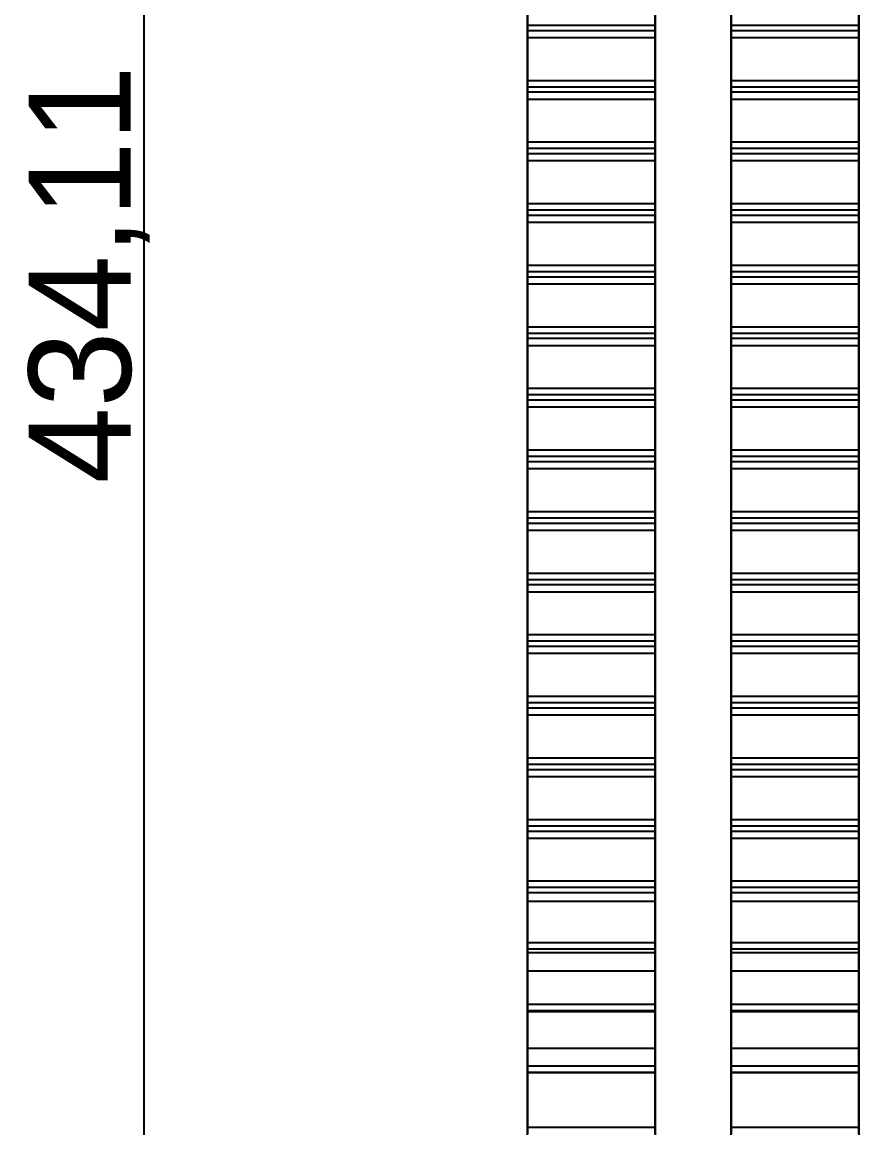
# Model space of a CAD drawing. Header units: millimetres. Extents: x -79 to 13940, y -87340 to 371.
# Drawn here: x 1788.1 to 1919.1, y -39729.6 to -39556.5 of the extents above; entities that cross this region are included whole.
import ezdxf

# ---------------------------------------------------------------- set-up
doc = ezdxf.new("R2010")
doc.units = ezdxf.units.MM
doc.layers.add('R18_COTAS_P', color=1, linetype='Continuous')
doc.layers.add('R18_PIEZAS_P', color=3, linetype='Continuous')
doc.dimstyles.get("Standard").update_dxf_attribs({"dimtxt": 2.5, "dimasz": 2.5, "dimexe": 1.25, "dimexo": 0.625, "dimtad": 1, "dimcen": 2.5, "dimazin": 3, "dimtfac": 1, "dimtmove": 0, "dimatfit": 3})

# ---------------------------------------------------------------- blocks, each defined once
blk = doc.blocks.new('_CLOSEDFILLED')
at = {"color": 0, "linetype": 'BYBLOCK'}
blk.add_solid([(-1, 0.164), (0, 0), (-1, -0.164)], dxfattribs=at)
blk = doc.blocks.new('*D192')
for p, q in [((1867.18, -39378.97), (1807.18, -39378.97)), ((1807.18, -39806.08), (1807.18, -39385.97)), ((1867.18, -39813.08), (1807.18, -39813.08))]:
    blk.add_line(p, q)
at = {"layer": 'Defpoints'}
for p in [(1867.18, -39378.97), (1807.18, -39813.08), (1867.18, -39813.08)]:
    blk.add_point(p, dxfattribs=at)
at = {"layer": 'R18_COTAS_P', "xscale": 7, "yscale": 7}
for p, rotation in [((1807.18, -39378.97), 90), ((1807.18, -39813.08), 270)]:
    blk.add_blockref('_CLOSEDFILLED', p, dxfattribs=dict(at, rotation=rotation))
at = {"layer": 'R18_COTAS_P', "insert": (1798.56, -39596.02), "char_height": 16, "attachment_point": 5, "rotation": 90}
blk.add_mtext('434,11', dxfattribs=at)

msp = doc.modelspace()

# ---------------------------------------------------------------- linework, layer by layer
at = {"layer": 'R18_PIEZAS_P'}
for p, q in [((1867.18, -39547.417), (1867.18, -39557.056)), ((1887.18, -39557.056), (1887.18, -39547.417)), ((1899.06, -39547.417), (1899.06, -39557.056)), ((1919.06, -39557.056), (1919.06, -39547.417)), ((1867.18, -39557.879), (1867.18, -39548.241)), ((1867.18, -39557.879), (1867.18, -39549.292)), ((1867.18, -39549.292), (1867.18, -39558.931)), ((1887.18, -39548.241), (1887.18, -39557.879)), ((1887.18, -39549.292), (1887.18, -39557.879)), ((1887.18, -39558.931), (1887.18, -39549.292)), ((1899.06, -39557.879), (1899.06, -39548.241)), ((1899.06, -39557.879), (1899.06, -39549.292)), ((1899.06, -39549.292), (1899.06, -39558.931)), ((1919.06, -39548.241), (1919.06, -39557.879)), ((1919.06, -39549.292), (1919.06, -39557.879)), ((1919.06, -39558.931), (1919.06, -39549.292)), ((1867.18, -39565.643), (1867.18, -39556.004)), ((1887.18, -39556.004), (1887.18, -39565.643)), ((1899.06, -39565.643), (1899.06, -39556.004)), ((1919.06, -39556.004), (1919.06, -39565.643)), ((1887.18, -39557.056), (1867.18, -39557.056)), ((1867.18, -39557.056), (1867.18, -39566.694)), ((1867.18, -39557.056), (1867.18, -39565.643)), ((1887.18, -39557.879), (1867.18, -39557.879)), ((1867.18, -39567.518), (1867.18, -39557.879)), ((1887.18, -39566.694), (1887.18, -39557.056)), ((1887.18, -39565.643), (1887.18, -39557.056)), ((1887.18, -39557.879), (1887.18, -39567.518)), ((1919.06, -39557.056), (1899.06, -39557.056)), ((1899.06, -39557.056), (1899.06, -39566.694)), ((1899.06, -39557.056), (1899.06, -39565.643)), ((1919.06, -39557.879), (1899.06, -39557.879)), ((1899.06, -39567.518), (1899.06, -39557.879)), ((1919.06, -39566.694), (1919.06, -39557.056)), ((1919.06, -39565.643), (1919.06, -39557.056)), ((1919.06, -39557.879), (1919.06, -39567.518)), ((1867.18, -39558.931), (1887.18, -39558.931)), ((1867.18, -39567.518), (1867.18, -39558.931)), ((1867.18, -39558.931), (1867.18, -39568.569)), ((1887.18, -39558.931), (1887.18, -39567.518)), ((1887.18, -39568.569), (1887.18, -39558.931)), ((1899.06, -39558.931), (1919.06, -39558.931)), ((1899.06, -39567.518), (1899.06, -39558.931)), ((1899.06, -39558.931), (1899.06, -39568.569)), ((1919.06, -39558.931), (1919.06, -39567.518)), ((1919.06, -39568.569), (1919.06, -39558.931)), ((1867.18, -39575.282), (1867.18, -39565.643)), ((1867.18, -39565.643), (1887.18, -39565.643)), ((1887.18, -39566.694), (1867.18, -39566.694)), ((1867.18, -39566.694), (1867.18, -39576.333)), ((1867.18, -39566.694), (1867.18, -39575.282)), ((1887.18, -39565.643), (1887.18, -39575.282)), ((1887.18, -39576.333), (1887.18, -39566.694)), ((1887.18, -39575.282), (1887.18, -39566.694)), ((1899.06, -39575.282), (1899.06, -39565.643)), ((1899.06, -39565.643), (1919.06, -39565.643)), ((1919.06, -39566.694), (1899.06, -39566.694)), ((1899.06, -39566.694), (1899.06, -39576.333)), ((1899.06, -39566.694), (1899.06, -39575.282)), ((1919.06, -39565.643), (1919.06, -39575.282)), ((1919.06, -39576.333), (1919.06, -39566.694)), ((1919.06, -39575.282), (1919.06, -39566.694)), ((1887.18, -39567.518), (1867.18, -39567.518)), ((1867.18, -39577.156), (1867.18, -39567.518)), ((1867.18, -39568.569), (1887.18, -39568.569)), ((1867.18, -39577.156), (1867.18, -39568.569)), ((1867.18, -39568.569), (1867.18, -39578.208)), ((1887.18, -39567.518), (1887.18, -39577.156)), ((1887.18, -39568.569), (1887.18, -39577.156)), ((1887.18, -39578.208), (1887.18, -39568.569)), ((1919.06, -39567.518), (1899.06, -39567.518)), ((1899.06, -39577.156), (1899.06, -39567.518)), ((1899.06, -39568.569), (1919.06, -39568.569)), ((1899.06, -39577.156), (1899.06, -39568.569)), ((1899.06, -39568.569), (1899.06, -39578.208)), ((1919.06, -39567.518), (1919.06, -39577.156)), ((1919.06, -39568.569), (1919.06, -39577.156)), ((1919.06, -39578.208), (1919.06, -39568.569)), ((1867.18, -39584.92), (1867.18, -39575.282)), ((1867.18, -39575.282), (1887.18, -39575.282)), ((1887.18, -39575.282), (1887.18, -39584.92)), ((1899.06, -39584.92), (1899.06, -39575.282)), ((1899.06, -39575.282), (1919.06, -39575.282)), ((1919.06, -39575.282), (1919.06, -39584.92)), ((1887.18, -39576.333), (1867.18, -39576.333)), ((1867.18, -39576.333), (1867.18, -39585.971)), ((1867.18, -39576.333), (1867.18, -39584.92)), ((1887.18, -39577.156), (1867.18, -39577.156)), ((1867.18, -39586.795), (1867.18, -39577.156)), ((1887.18, -39585.971), (1887.18, -39576.333)), ((1887.18, -39584.92), (1887.18, -39576.333)), ((1887.18, -39577.156), (1887.18, -39586.795)), ((1919.06, -39576.333), (1899.06, -39576.333)), ((1899.06, -39576.333), (1899.06, -39585.971)), ((1899.06, -39576.333), (1899.06, -39584.92)), ((1919.06, -39577.156), (1899.06, -39577.156)), ((1899.06, -39586.795), (1899.06, -39577.156)), ((1919.06, -39585.971), (1919.06, -39576.333)), ((1919.06, -39584.92), (1919.06, -39576.333)), ((1919.06, -39577.156), (1919.06, -39586.795)), ((1867.18, -39578.208), (1887.18, -39578.208)), ((1867.18, -39586.795), (1867.18, -39578.208)), ((1867.18, -39578.208), (1867.18, -39587.846)), ((1887.18, -39578.208), (1887.18, -39586.795)), ((1887.18, -39587.846), (1887.18, -39578.208)), ((1899.06, -39578.208), (1919.06, -39578.208)), ((1899.06, -39586.795), (1899.06, -39578.208)), ((1899.06, -39578.208), (1899.06, -39587.846)), ((1919.06, -39578.208), (1919.06, -39586.795)), ((1919.06, -39587.846), (1919.06, -39578.208)), ((1867.18, -39594.559), (1867.18, -39584.92)), ((1867.18, -39584.92), (1887.18, -39584.92)), ((1887.18, -39585.971), (1867.18, -39585.971)), ((1867.18, -39585.971), (1867.18, -39595.61)), ((1867.18, -39585.971), (1867.18, -39594.559)), ((1887.18, -39584.92), (1887.18, -39594.559)), ((1887.18, -39595.61), (1887.18, -39585.971)), ((1887.18, -39594.559), (1887.18, -39585.971)), ((1899.06, -39594.559), (1899.06, -39584.92)), ((1899.06, -39584.92), (1919.06, -39584.92)), ((1919.06, -39585.971), (1899.06, -39585.971)), ((1899.06, -39585.971), (1899.06, -39595.61)), ((1899.06, -39585.971), (1899.06, -39594.559)), ((1919.06, -39584.92), (1919.06, -39594.559)), ((1919.06, -39595.61), (1919.06, -39585.971)), ((1919.06, -39594.559), (1919.06, -39585.971)), ((1887.18, -39586.795), (1867.18, -39586.795)), ((1867.18, -39596.433), (1867.18, -39586.795)), ((1867.18, -39587.846), (1887.18, -39587.846)), ((1867.18, -39596.433), (1867.18, -39587.846)), ((1867.18, -39587.846), (1867.18, -39597.485)), ((1887.18, -39586.795), (1887.18, -39596.433)), ((1887.18, -39587.846), (1887.18, -39596.433)), ((1887.18, -39597.485), (1887.18, -39587.846)), ((1919.06, -39586.795), (1899.06, -39586.795)), ((1899.06, -39596.433), (1899.06, -39586.795)), ((1899.06, -39587.846), (1919.06, -39587.846)), ((1899.06, -39596.433), (1899.06, -39587.846)), ((1899.06, -39587.846), (1899.06, -39597.485)), ((1919.06, -39586.795), (1919.06, -39596.433)), ((1919.06, -39587.846), (1919.06, -39596.433)), ((1919.06, -39597.485), (1919.06, -39587.846)), ((1867.18, -39604.197), (1867.18, -39594.559)), ((1867.18, -39594.559), (1887.18, -39594.559)), ((1887.18, -39594.559), (1887.18, -39604.197)), ((1899.06, -39604.197), (1899.06, -39594.559)), ((1899.06, -39594.559), (1919.06, -39594.559)), ((1919.06, -39594.559), (1919.06, -39604.197)), ((1887.18, -39595.61), (1867.18, -39595.61)), ((1867.18, -39595.61), (1867.18, -39605.248)), ((1867.18, -39595.61), (1867.18, -39604.197)), ((1887.18, -39596.433), (1867.18, -39596.433)), ((1867.18, -39606.072), (1867.18, -39596.433)), ((1887.18, -39605.248), (1887.18, -39595.61)), ((1887.18, -39604.197), (1887.18, -39595.61)), ((1887.18, -39596.433), (1887.18, -39606.072)), ((1919.06, -39595.61), (1899.06, -39595.61)), ((1899.06, -39595.61), (1899.06, -39605.248)), ((1899.06, -39595.61), (1899.06, -39604.197)), ((1919.06, -39596.433), (1899.06, -39596.433)), ((1899.06, -39606.072), (1899.06, -39596.433)), ((1919.06, -39605.248), (1919.06, -39595.61)), ((1919.06, -39604.197), (1919.06, -39595.61)), ((1919.06, -39596.433), (1919.06, -39606.072)), ((1867.18, -39597.485), (1887.18, -39597.485)), ((1867.18, -39606.072), (1867.18, -39597.485)), ((1867.18, -39597.485), (1867.18, -39607.123)), ((1887.18, -39597.485), (1887.18, -39606.072)), ((1887.18, -39607.123), (1887.18, -39597.485)), ((1899.06, -39597.485), (1919.06, -39597.485)), ((1899.06, -39606.072), (1899.06, -39597.485)), ((1899.06, -39597.485), (1899.06, -39607.123)), ((1919.06, -39597.485), (1919.06, -39606.072)), ((1919.06, -39607.123), (1919.06, -39597.485)), ((1867.18, -39613.836), (1867.18, -39604.197)), ((1867.18, -39604.197), (1887.18, -39604.197)), ((1887.18, -39605.248), (1867.18, -39605.248)), ((1867.18, -39605.248), (1867.18, -39614.887)), ((1867.18, -39605.248), (1867.18, -39613.836)), ((1887.18, -39604.197), (1887.18, -39613.836)), ((1887.18, -39614.887), (1887.18, -39605.248)), ((1887.18, -39613.836), (1887.18, -39605.248)), ((1899.06, -39613.836), (1899.06, -39604.197)), ((1899.06, -39604.197), (1919.06, -39604.197)), ((1919.06, -39605.248), (1899.06, -39605.248)), ((1899.06, -39605.248), (1899.06, -39614.887)), ((1899.06, -39605.248), (1899.06, -39613.836)), ((1919.06, -39604.197), (1919.06, -39613.836)), ((1919.06, -39614.887), (1919.06, -39605.248)), ((1919.06, -39613.836), (1919.06, -39605.248)), ((1887.18, -39606.072), (1867.18, -39606.072)), ((1867.18, -39615.71), (1867.18, -39606.072)), ((1887.18, -39606.072), (1887.18, -39615.71)), ((1919.06, -39606.072), (1899.06, -39606.072)), ((1899.06, -39615.71), (1899.06, -39606.072)), ((1919.06, -39606.072), (1919.06, -39615.71)), ((1867.18, -39607.123), (1887.18, -39607.123)), ((1867.18, -39615.71), (1867.18, -39607.123)), ((1867.18, -39607.123), (1867.18, -39616.762)), ((1887.18, -39607.123), (1887.18, -39615.71)), ((1887.18, -39616.762), (1887.18, -39607.123)), ((1899.06, -39607.123), (1919.06, -39607.123)), ((1899.06, -39615.71), (1899.06, -39607.123)), ((1899.06, -39607.123), (1899.06, -39616.762)), ((1919.06, -39607.123), (1919.06, -39615.71)), ((1919.06, -39616.762), (1919.06, -39607.123)), ((1867.18, -39623.474), (1867.18, -39613.836)), ((1867.18, -39613.836), (1887.18, -39613.836)), ((1887.18, -39613.836), (1887.18, -39623.474)), ((1899.06, -39623.474), (1899.06, -39613.836)), ((1899.06, -39613.836), (1919.06, -39613.836)), ((1919.06, -39613.836), (1919.06, -39623.474)), ((1887.18, -39614.887), (1867.18, -39614.887)), ((1867.18, -39614.887), (1867.18, -39624.525)), ((1867.18, -39614.887), (1867.18, -39623.474)), ((1887.18, -39624.525), (1887.18, -39614.887)), ((1887.18, -39623.474), (1887.18, -39614.887)), ((1919.06, -39614.887), (1899.06, -39614.887)), ((1899.06, -39614.887), (1899.06, -39624.525)), ((1899.06, -39614.887), (1899.06, -39623.474)), ((1919.06, -39624.525), (1919.06, -39614.887)), ((1919.06, -39623.474), (1919.06, -39614.887)), ((1887.18, -39615.71), (1867.18, -39615.71)), ((1867.18, -39625.349), (1867.18, -39615.71)), ((1867.18, -39616.762), (1887.18, -39616.762)), ((1867.18, -39625.349), (1867.18, -39616.762)), ((1867.18, -39616.762), (1867.18, -39626.4)), ((1887.18, -39615.71), (1887.18, -39625.349)), ((1887.18, -39616.762), (1887.18, -39625.349)), ((1887.18, -39626.4), (1887.18, -39616.762)), ((1919.06, -39615.71), (1899.06, -39615.71)), ((1899.06, -39625.349), (1899.06, -39615.71)), ((1899.06, -39616.762), (1919.06, -39616.762)), ((1899.06, -39625.349), (1899.06, -39616.762)), ((1899.06, -39616.762), (1899.06, -39626.4)), ((1919.06, -39615.71), (1919.06, -39625.349)), ((1919.06, -39616.762), (1919.06, -39625.349)), ((1919.06, -39626.4), (1919.06, -39616.762)), ((1867.18, -39633.113), (1867.18, -39623.474)), ((1867.18, -39623.474), (1887.18, -39623.474)), ((1887.18, -39623.474), (1887.18, -39633.113)), ((1899.06, -39633.113), (1899.06, -39623.474)), ((1899.06, -39623.474), (1919.06, -39623.474)), ((1919.06, -39623.474), (1919.06, -39633.113)), ((1887.18, -39624.525), (1867.18, -39624.525)), ((1867.18, -39624.525), (1867.18, -39634.164)), ((1867.18, -39624.525), (1867.18, -39633.113)), ((1887.18, -39625.349), (1867.18, -39625.349)), ((1867.18, -39634.987), (1867.18, -39625.349)), ((1887.18, -39634.164), (1887.18, -39624.525)), ((1887.18, -39633.113), (1887.18, -39624.525)), ((1887.18, -39625.349), (1887.18, -39634.987)), ((1919.06, -39624.525), (1899.06, -39624.525)), ((1899.06, -39624.525), (1899.06, -39634.164)), ((1899.06, -39624.525), (1899.06, -39633.113)), ((1919.06, -39625.349), (1899.06, -39625.349)), ((1899.06, -39634.987), (1899.06, -39625.349)), ((1919.06, -39634.164), (1919.06, -39624.525)), ((1919.06, -39633.113), (1919.06, -39624.525)), ((1919.06, -39625.349), (1919.06, -39634.987)), ((1867.18, -39626.4), (1887.18, -39626.4)), ((1867.18, -39634.987), (1867.18, -39626.4)), ((1867.18, -39626.4), (1867.18, -39636.039)), ((1887.18, -39626.4), (1887.18, -39634.987)), ((1887.18, -39636.039), (1887.18, -39626.4)), ((1899.06, -39626.4), (1919.06, -39626.4)), ((1899.06, -39634.987), (1899.06, -39626.4)), ((1899.06, -39626.4), (1899.06, -39636.039)), ((1919.06, -39626.4), (1919.06, -39634.987)), ((1919.06, -39636.039), (1919.06, -39626.4)), ((1867.18, -39642.751), (1867.18, -39633.113)), ((1867.18, -39633.113), (1887.18, -39633.113)), ((1887.18, -39634.164), (1867.18, -39634.164)), ((1867.18, -39634.164), (1867.18, -39643.802)), ((1867.18, -39634.164), (1867.18, -39642.751)), ((1887.18, -39633.113), (1887.18, -39642.751)), ((1887.18, -39643.802), (1887.18, -39634.164)), ((1887.18, -39642.751), (1887.18, -39634.164)), ((1899.06, -39642.751), (1899.06, -39633.113)), ((1899.06, -39633.113), (1919.06, -39633.113)), ((1919.06, -39634.164), (1899.06, -39634.164)), ((1899.06, -39634.164), (1899.06, -39643.802)), ((1899.06, -39634.164), (1899.06, -39642.751)), ((1919.06, -39633.113), (1919.06, -39642.751)), ((1919.06, -39643.802), (1919.06, -39634.164)), ((1919.06, -39642.751), (1919.06, -39634.164)), ((1887.18, -39634.987), (1867.18, -39634.987)), ((1867.18, -39644.626), (1867.18, -39634.987)), ((1867.18, -39636.039), (1887.18, -39636.039)), ((1867.18, -39644.626), (1867.18, -39636.039)), ((1867.18, -39636.039), (1867.18, -39645.677)), ((1887.18, -39634.987), (1887.18, -39644.626)), ((1887.18, -39636.039), (1887.18, -39644.626)), ((1887.18, -39645.677), (1887.18, -39636.039)), ((1919.06, -39634.987), (1899.06, -39634.987)), ((1899.06, -39644.626), (1899.06, -39634.987)), ((1899.06, -39636.039), (1919.06, -39636.039)), ((1899.06, -39644.626), (1899.06, -39636.039)), ((1899.06, -39636.039), (1899.06, -39645.677)), ((1919.06, -39634.987), (1919.06, -39644.626)), ((1919.06, -39636.039), (1919.06, -39644.626)), ((1919.06, -39645.677), (1919.06, -39636.039)), ((1867.18, -39652.39), (1867.18, -39642.751)), ((1867.18, -39642.751), (1887.18, -39642.751)), ((1887.18, -39642.751), (1887.18, -39652.39)), ((1899.06, -39652.39), (1899.06, -39642.751)), ((1899.06, -39642.751), (1919.06, -39642.751)), ((1919.06, -39642.751), (1919.06, -39652.39)), ((1887.18, -39643.802), (1867.18, -39643.802)), ((1867.18, -39643.802), (1867.18, -39653.441)), ((1867.18, -39643.802), (1867.18, -39652.39)), ((1887.18, -39644.626), (1867.18, -39644.626)), ((1867.18, -39654.264), (1867.18, -39644.626)), ((1887.18, -39653.441), (1887.18, -39643.802)), ((1887.18, -39652.39), (1887.18, -39643.802)), ((1887.18, -39644.626), (1887.18, -39654.264)), ((1919.06, -39643.802), (1899.06, -39643.802)), ((1899.06, -39643.802), (1899.06, -39653.441)), ((1899.06, -39643.802), (1899.06, -39652.39)), ((1919.06, -39644.626), (1899.06, -39644.626)), ((1899.06, -39654.264), (1899.06, -39644.626)), ((1919.06, -39653.441), (1919.06, -39643.802)), ((1919.06, -39652.39), (1919.06, -39643.802)), ((1919.06, -39644.626), (1919.06, -39654.264)), ((1867.18, -39645.677), (1887.18, -39645.677)), ((1867.18, -39654.264), (1867.18, -39645.677)), ((1867.18, -39645.677), (1867.18, -39655.316)), ((1887.18, -39645.677), (1887.18, -39654.264)), ((1887.18, -39655.316), (1887.18, -39645.677)), ((1899.06, -39645.677), (1919.06, -39645.677)), ((1899.06, -39654.264), (1899.06, -39645.677)), ((1899.06, -39645.677), (1899.06, -39655.316)), ((1919.06, -39645.677), (1919.06, -39654.264)), ((1919.06, -39655.316), (1919.06, -39645.677)), ((1867.18, -39662.028), (1867.18, -39652.39)), ((1867.18, -39652.39), (1887.18, -39652.39)), ((1887.18, -39653.441), (1867.18, -39653.441)), ((1867.18, -39653.441), (1867.18, -39663.079)), ((1867.18, -39653.441), (1867.18, -39662.028)), ((1887.18, -39652.39), (1887.18, -39662.028)), ((1887.18, -39663.079), (1887.18, -39653.441)), ((1887.18, -39662.028), (1887.18, -39653.441)), ((1899.06, -39662.028), (1899.06, -39652.39)), ((1899.06, -39652.39), (1919.06, -39652.39)), ((1919.06, -39653.441), (1899.06, -39653.441)), ((1899.06, -39653.441), (1899.06, -39663.079)), ((1899.06, -39653.441), (1899.06, -39662.028)), ((1919.06, -39652.39), (1919.06, -39662.028)), ((1919.06, -39663.079), (1919.06, -39653.441)), ((1919.06, -39662.028), (1919.06, -39653.441)), ((1887.18, -39654.264), (1867.18, -39654.264)), ((1867.18, -39663.903), (1867.18, -39654.264)), ((1867.18, -39655.316), (1887.18, -39655.316)), ((1867.18, -39663.903), (1867.18, -39655.316)), ((1867.18, -39655.316), (1867.18, -39664.954)), ((1887.18, -39654.264), (1887.18, -39663.903)), ((1887.18, -39655.316), (1887.18, -39663.903)), ((1887.18, -39664.954), (1887.18, -39655.316)), ((1919.06, -39654.264), (1899.06, -39654.264)), ((1899.06, -39663.903), (1899.06, -39654.264)), ((1899.06, -39655.316), (1919.06, -39655.316)), ((1899.06, -39663.903), (1899.06, -39655.316)), ((1899.06, -39655.316), (1899.06, -39664.954)), ((1919.06, -39654.264), (1919.06, -39663.903)), ((1919.06, -39655.316), (1919.06, -39663.903)), ((1919.06, -39664.954), (1919.06, -39655.316)), ((1867.18, -39671.667), (1867.18, -39662.028)), ((1867.18, -39662.028), (1887.18, -39662.028)), ((1887.18, -39662.028), (1887.18, -39671.667)), ((1899.06, -39671.667), (1899.06, -39662.028)), ((1899.06, -39662.028), (1919.06, -39662.028)), ((1919.06, -39662.028), (1919.06, -39671.667)), ((1887.18, -39663.079), (1867.18, -39663.079)), ((1867.18, -39663.079), (1867.18, -39672.718)), ((1867.18, -39663.079), (1867.18, -39671.667)), ((1887.18, -39663.903), (1867.18, -39663.903)), ((1867.18, -39673.541), (1867.18, -39663.903)), ((1887.18, -39672.718), (1887.18, -39663.079)), ((1887.18, -39671.667), (1887.18, -39663.079)), ((1887.18, -39663.903), (1887.18, -39673.541)), ((1919.06, -39663.079), (1899.06, -39663.079)), ((1899.06, -39663.079), (1899.06, -39672.718)), ((1899.06, -39663.079), (1899.06, -39671.667)), ((1919.06, -39663.903), (1899.06, -39663.903)), ((1899.06, -39673.541), (1899.06, -39663.903)), ((1919.06, -39672.718), (1919.06, -39663.079)), ((1919.06, -39671.667), (1919.06, -39663.079)), ((1919.06, -39663.903), (1919.06, -39673.541)), ((1867.18, -39664.954), (1887.18, -39664.954)), ((1867.18, -39673.541), (1867.18, -39664.954)), ((1867.18, -39664.954), (1867.18, -39674.593)), ((1887.18, -39664.954), (1887.18, -39673.541)), ((1887.18, -39674.593), (1887.18, -39664.954)), ((1899.06, -39664.954), (1919.06, -39664.954)), ((1899.06, -39673.541), (1899.06, -39664.954)), ((1899.06, -39664.954), (1899.06, -39674.593)), ((1919.06, -39664.954), (1919.06, -39673.541)), ((1919.06, -39674.593), (1919.06, -39664.954)), ((1867.18, -39681.305), (1867.18, -39671.667)), ((1867.18, -39671.667), (1887.18, -39671.667)), ((1887.18, -39672.718), (1867.18, -39672.718)), ((1867.18, -39672.718), (1867.18, -39682.356)), ((1867.18, -39672.718), (1867.18, -39681.305)), ((1887.18, -39671.667), (1887.18, -39681.305)), ((1887.18, -39682.356), (1887.18, -39672.718)), ((1887.18, -39681.305), (1887.18, -39672.718)), ((1899.06, -39681.305), (1899.06, -39671.667)), ((1899.06, -39671.667), (1919.06, -39671.667)), ((1919.06, -39672.718), (1899.06, -39672.718)), ((1899.06, -39672.718), (1899.06, -39682.356)), ((1899.06, -39672.718), (1899.06, -39681.305)), ((1919.06, -39671.667), (1919.06, -39681.305)), ((1919.06, -39682.356), (1919.06, -39672.718)), ((1919.06, -39681.305), (1919.06, -39672.718)), ((1887.18, -39673.541), (1867.18, -39673.541)), ((1867.18, -39683.18), (1867.18, -39673.541)), ((1887.18, -39673.541), (1887.18, -39683.18)), ((1919.06, -39673.541), (1899.06, -39673.541)), ((1899.06, -39683.18), (1899.06, -39673.541)), ((1919.06, -39673.541), (1919.06, -39683.18)), ((1867.18, -39674.593), (1887.18, -39674.593)), ((1867.18, -39683.18), (1867.18, -39674.593)), ((1867.18, -39674.593), (1867.18, -39684.231)), ((1887.18, -39674.593), (1887.18, -39683.18)), ((1887.18, -39684.231), (1887.18, -39674.593)), ((1899.06, -39674.593), (1919.06, -39674.593)), ((1899.06, -39683.18), (1899.06, -39674.593)), ((1899.06, -39674.593), (1899.06, -39684.231)), ((1919.06, -39674.593), (1919.06, -39683.18)), ((1919.06, -39684.231), (1919.06, -39674.593)), ((1867.18, -39690.944), (1867.18, -39681.305)), ((1867.18, -39681.305), (1887.18, -39681.305)), ((1887.18, -39681.305), (1887.18, -39690.944)), ((1899.06, -39690.944), (1899.06, -39681.305)), ((1899.06, -39681.305), (1919.06, -39681.305)), ((1919.06, -39681.305), (1919.06, -39690.944)), ((1887.18, -39682.356), (1867.18, -39682.356)), ((1867.18, -39682.356), (1867.18, -39691.995)), ((1867.18, -39682.356), (1867.18, -39690.944)), ((1887.18, -39683.18), (1867.18, -39683.18)), ((1867.18, -39692.818), (1867.18, -39683.18)), ((1887.18, -39691.995), (1887.18, -39682.356)), ((1887.18, -39690.944), (1887.18, -39682.356)), ((1887.18, -39683.18), (1887.18, -39692.818)), ((1919.06, -39682.356), (1899.06, -39682.356)), ((1899.06, -39682.356), (1899.06, -39691.995)), ((1899.06, -39682.356), (1899.06, -39690.944)), ((1919.06, -39683.18), (1899.06, -39683.18)), ((1899.06, -39692.818), (1899.06, -39683.18)), ((1919.06, -39691.995), (1919.06, -39682.356)), ((1919.06, -39690.944), (1919.06, -39682.356)), ((1919.06, -39683.18), (1919.06, -39692.818)), ((1867.18, -39684.231), (1887.18, -39684.231)), ((1867.18, -39692.818), (1867.18, -39684.231)), ((1867.18, -39684.231), (1867.18, -39694.122)), ((1887.18, -39684.231), (1887.18, -39692.818)), ((1887.18, -39694.122), (1887.18, -39684.231)), ((1899.06, -39684.231), (1919.06, -39684.231)), ((1899.06, -39692.818), (1899.06, -39684.231)), ((1899.06, -39684.231), (1899.06, -39694.122)), ((1919.06, -39684.231), (1919.06, -39692.818)), ((1919.06, -39694.122), (1919.06, -39684.231)), ((1867.18, -39700.582), (1867.18, -39690.944)), ((1867.18, -39690.944), (1887.18, -39690.944)), ((1887.18, -39690.944), (1887.18, -39700.582)), ((1899.06, -39700.582), (1899.06, -39690.944)), ((1899.06, -39690.944), (1919.06, -39690.944)), ((1919.06, -39690.944), (1919.06, -39700.582)), ((1887.18, -39691.995), (1867.18, -39691.995)), ((1867.18, -39691.995), (1867.18, -39701.633)), ((1867.18, -39691.995), (1867.18, -39700.582)), ((1887.18, -39692.818), (1867.18, -39692.818)), ((1867.18, -39702.204), (1867.18, -39692.818)), ((1887.18, -39701.633), (1887.18, -39691.995)), ((1887.18, -39700.582), (1887.18, -39691.995)), ((1887.18, -39692.818), (1887.18, -39702.204)), ((1919.06, -39691.995), (1899.06, -39691.995)), ((1899.06, -39691.995), (1899.06, -39701.633)), ((1899.06, -39691.995), (1899.06, -39700.582)), ((1919.06, -39692.818), (1899.06, -39692.818)), ((1899.06, -39702.204), (1899.06, -39692.818)), ((1919.06, -39701.633), (1919.06, -39691.995)), ((1919.06, -39700.582), (1919.06, -39691.995)), ((1919.06, -39692.818), (1919.06, -39702.204)), ((1867.18, -39694.122), (1887.18, -39694.122)), ((1867.18, -39702.204), (1867.18, -39694.122)), ((1867.18, -39694.122), (1867.18, -39705.034)), ((1887.18, -39694.122), (1887.18, -39702.204)), ((1887.18, -39705.034), (1887.18, -39694.122)), ((1899.06, -39694.122), (1919.06, -39694.122)), ((1899.06, -39702.204), (1899.06, -39694.122)), ((1899.06, -39694.122), (1899.06, -39705.034)), ((1919.06, -39694.122), (1919.06, -39702.204)), ((1919.06, -39705.034), (1919.06, -39694.122)), ((1867.18, -39710.221), (1867.18, -39700.582)), ((1867.18, -39700.582), (1887.18, -39700.582)), ((1887.18, -39701.633), (1867.18, -39701.633)), ((1867.18, -39701.633), (1867.18, -39711.272)), ((1867.18, -39701.633), (1867.18, -39710.221)), ((1887.18, -39702.204), (1867.18, -39702.204)), ((1867.18, -39711.419), (1867.18, -39702.204)), ((1887.18, -39700.582), (1887.18, -39710.221)), ((1887.18, -39711.272), (1887.18, -39701.633)), ((1887.18, -39710.221), (1887.18, -39701.633)), ((1887.18, -39702.204), (1887.18, -39711.419)), ((1899.06, -39710.221), (1899.06, -39700.582)), ((1899.06, -39700.582), (1919.06, -39700.582)), ((1919.06, -39701.633), (1899.06, -39701.633)), ((1899.06, -39701.633), (1899.06, -39711.272)), ((1899.06, -39701.633), (1899.06, -39710.221)), ((1919.06, -39702.204), (1899.06, -39702.204)), ((1899.06, -39711.419), (1899.06, -39702.204)), ((1919.06, -39700.582), (1919.06, -39710.221)), ((1919.06, -39711.272), (1919.06, -39701.633)), ((1919.06, -39710.221), (1919.06, -39701.633)), ((1919.06, -39702.204), (1919.06, -39711.419)), ((1867.18, -39705.034), (1887.18, -39705.034)), ((1867.18, -39711.419), (1867.18, -39705.034)), ((1867.18, -39705.034), (1867.18, -39717.101)), ((1887.18, -39705.034), (1887.18, -39711.419)), ((1887.18, -39717.101), (1887.18, -39705.034)), ((1899.06, -39705.034), (1919.06, -39705.034)), ((1899.06, -39711.419), (1899.06, -39705.034)), ((1899.06, -39705.034), (1899.06, -39717.101)), ((1919.06, -39705.034), (1919.06, -39711.419)), ((1919.06, -39717.101), (1919.06, -39705.034)), ((1867.18, -39719.859), (1867.18, -39710.221)), ((1867.18, -39710.221), (1887.18, -39710.221)), ((1887.18, -39710.221), (1887.18, -39719.859)), ((1899.06, -39719.859), (1899.06, -39710.221)), ((1899.06, -39710.221), (1919.06, -39710.221)), ((1919.06, -39710.221), (1919.06, -39719.859)), ((1887.18, -39711.272), (1867.18, -39711.272)), ((1867.18, -39711.272), (1867.18, -39720.91)), ((1867.18, -39711.272), (1867.18, -39719.859)), ((1887.18, -39711.419), (1867.18, -39711.419)), ((1867.18, -39721), (1867.18, -39711.419)), ((1887.18, -39720.91), (1887.18, -39711.272)), ((1887.18, -39719.859), (1887.18, -39711.272)), ((1887.18, -39711.419), (1887.18, -39721)), ((1919.06, -39711.272), (1899.06, -39711.272)), ((1899.06, -39711.272), (1899.06, -39720.91)), ((1899.06, -39711.272), (1899.06, -39719.859)), ((1919.06, -39711.419), (1899.06, -39711.419)), ((1899.06, -39721), (1899.06, -39711.419)), ((1919.06, -39720.91), (1919.06, -39711.272)), ((1919.06, -39719.859), (1919.06, -39711.272)), ((1919.06, -39711.419), (1919.06, -39721)), ((1867.18, -39717.101), (1887.18, -39717.101)), ((1867.18, -39721), (1867.18, -39717.101)), ((1867.18, -39717.101), (1867.18, -39729.687)), ((1887.18, -39717.101), (1887.18, -39721)), ((1887.18, -39729.687), (1887.18, -39717.101)), ((1899.06, -39717.101), (1919.06, -39717.101)), ((1899.06, -39721), (1899.06, -39717.101)), ((1899.06, -39717.101), (1899.06, -39729.687)), ((1919.06, -39717.101), (1919.06, -39721)), ((1919.06, -39729.687), (1919.06, -39717.101)), ((1867.18, -39729.498), (1867.18, -39719.859)), ((1867.18, -39719.859), (1887.18, -39719.859)), ((1887.18, -39720.91), (1867.18, -39720.91)), ((1867.18, -39720.91), (1867.18, -39730.549)), ((1867.18, -39720.91), (1867.18, -39729.498)), ((1887.18, -39721), (1867.18, -39721)), ((1867.18, -39730.993), (1867.18, -39721)), ((1887.18, -39719.859), (1887.18, -39729.498)), ((1887.18, -39730.549), (1887.18, -39720.91)), ((1887.18, -39729.498), (1887.18, -39720.91)), ((1887.18, -39721), (1887.18, -39730.993)), ((1899.06, -39729.498), (1899.06, -39719.859)), ((1899.06, -39719.859), (1919.06, -39719.859)), ((1919.06, -39720.91), (1899.06, -39720.91)), ((1899.06, -39720.91), (1899.06, -39730.549)), ((1899.06, -39720.91), (1899.06, -39729.498)), ((1919.06, -39721), (1899.06, -39721)), ((1899.06, -39730.993), (1899.06, -39721)), ((1919.06, -39719.859), (1919.06, -39729.498)), ((1919.06, -39730.549), (1919.06, -39720.91)), ((1919.06, -39729.498), (1919.06, -39720.91)), ((1919.06, -39721), (1919.06, -39730.993)), ((1867.18, -39739.136), (1867.18, -39729.498)), ((1867.18, -39729.498), (1887.18, -39729.498)), ((1887.18, -39729.498), (1887.18, -39739.136)), ((1899.06, -39739.136), (1899.06, -39729.498)), ((1899.06, -39729.498), (1919.06, -39729.498)), ((1919.06, -39729.498), (1919.06, -39739.136))]:
    msp.add_line(p, q, dxfattribs=at)

# ---------------------------------------------------------------- dimensions: what is measured, and where the dimension line sits
at = {"layer": 'R18_COTAS_P'}
dim = msp.add_linear_dim(base=(1807.18, -39813.077), p1=(1867.18, -39813.077), p2=(1867.18, -39378.967), angle=90, dimstyle='Standard', override={"dimtxt": 16, "dimasz": 7, "dimtad": 1, "dimdec": 2}, dxfattribs=at)
dim.commit()
dim.dimension.update_dxf_attribs({"geometry": '*D192', "text_midpoint": (1798.555, -39596.022)})

doc.saveas('drawing.dxf')
